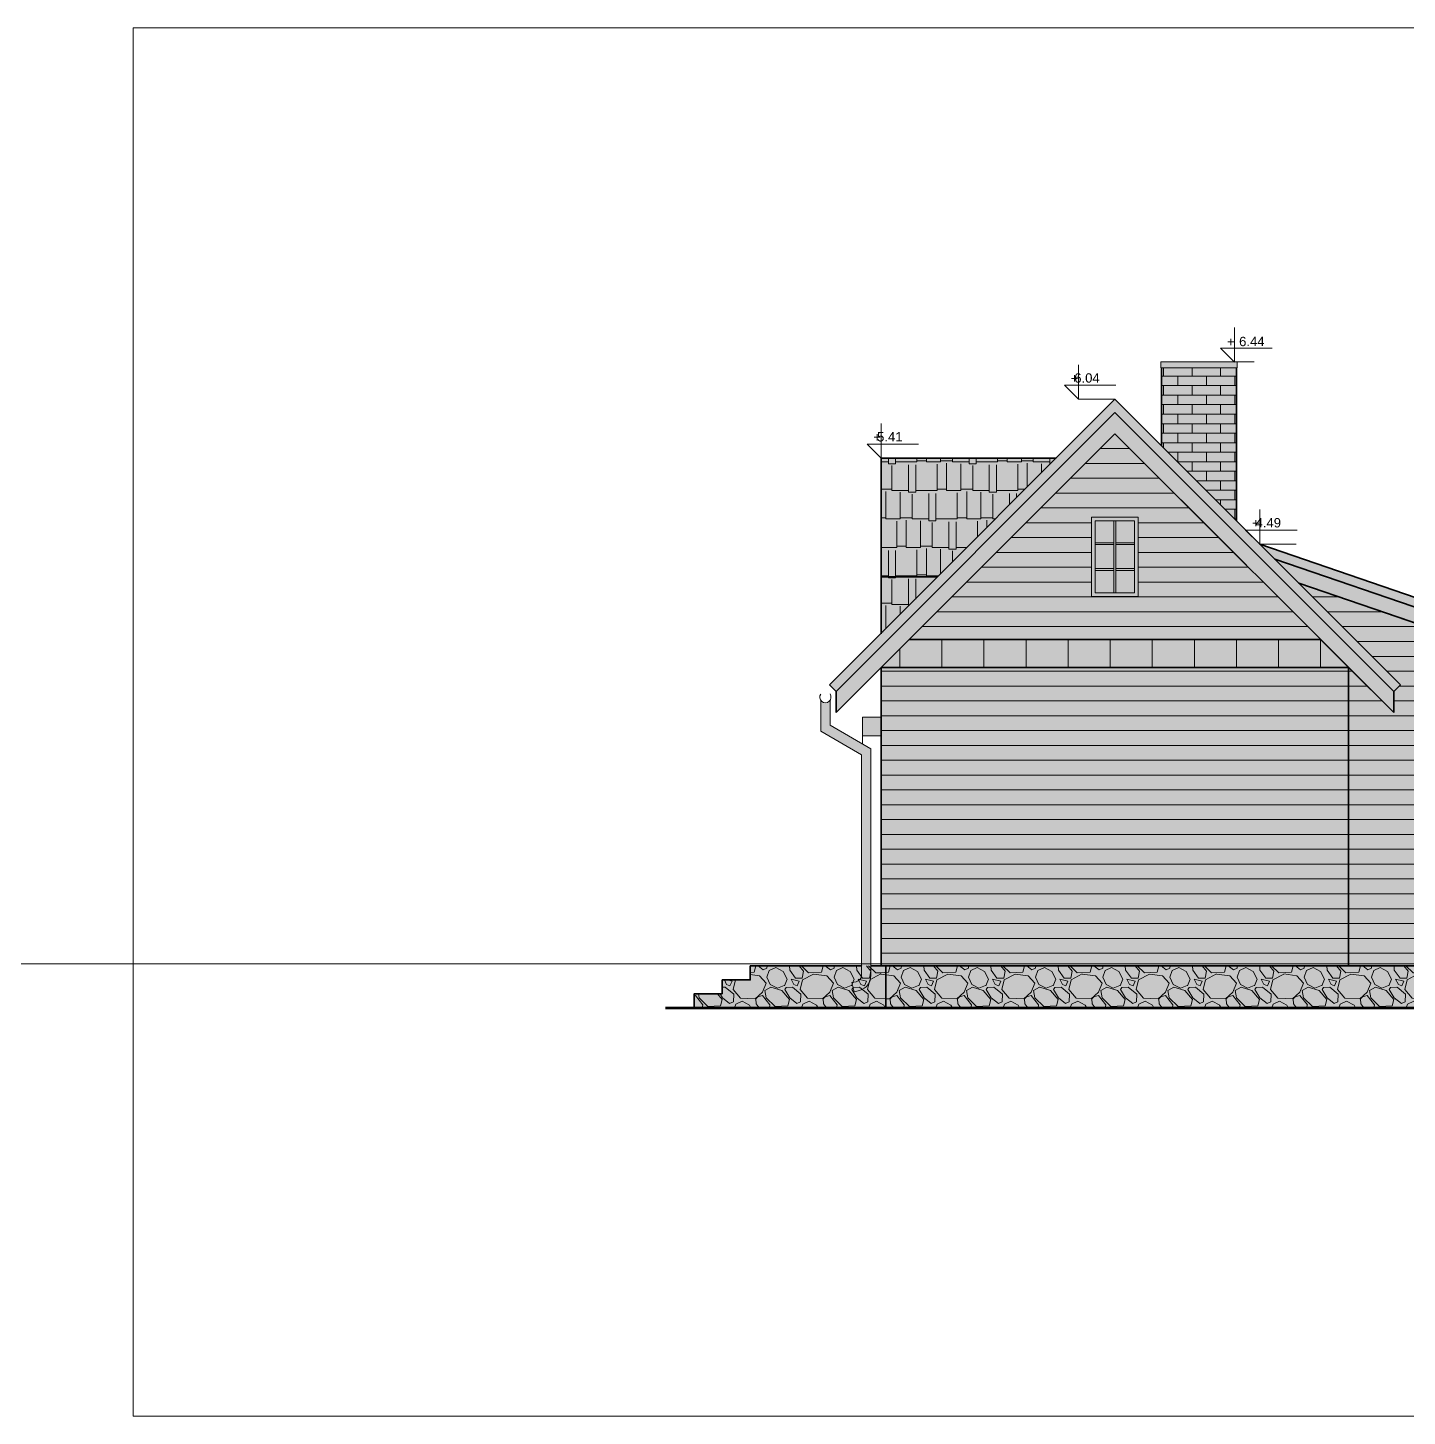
# Model space of a CAD drawing. Header units: millimetres. Extents: x -2481 to 45049, y -11067 to 11055.
# Drawn here: x 14250 to 15726, y 6752 to 8237 of the extents above; entities that cross this region are included whole.
import ezdxf

# ---------------------------------------------------------------- set-up
doc = ezdxf.new("R2010")
doc.units = ezdxf.units.MM
doc.linetypes.add('DASHDOT', pattern=[25.4, 12.7, -6.35, 0, -6.35])
for name, color, linetype, lineweight in [('A-ELEWACJA CIENKA', 11, 'Continuous', 13), ('A-osie', 7, 'DASHDOT', 5), ('A-p.widokowa', 6, 'Continuous', 15), ('A-RYS ELEWACJI', 30, 'Continuous', 35), ('A-wykończenie', 4, 'Continuous', 5), ('B-DACHÓWKA', 250, 'Continuous', 0), ('B-opis', 7, 'Continuous', 0), ('B-SZKŁO', 153, 'Continuous', 0)]:
    doc.layers.add(name, color=color, linetype=linetype, lineweight=lineweight)
doc.layers.add('bowe drewno', color=7, linetype='Continuous', true_color=0x51432a)
doc.layers.add('new drewno jasne', color=7, linetype='Continuous', lineweight=0, true_color=0xc0802e)
doc.styles.get("Standard").update_dxf_attribs({"font": 'arial.ttf'})
pattern_1 = [(180, (0, -500), (-3e-15, -15.875), [])]

# ---------------------------------------------------------------- blocks, each defined once
blk = doc.blocks.new('A$C3A4D36EB')
at = {"layer": 'A-p.widokowa', "ltscale": 5}
h = blk.add_hatch(color=8, dxfattribs=at)
h.dxf.hatch_style = 1
h.paths.add_polyline_path([(11, 95.7), (11, 105.7), (21, 105.7), (21, 95.6, 0.378671), (26.8, 88.8), (31.2, 87.8), (28.9, 78.1), (23.1, 79.4, -0.335722)])
h.paths.add_polyline_path([(11, 337.9), (54.6, 363.2), (54.6, 389.8, 0.536675), (64.6, 389.8), (64.6, 356.6), (21, 331.3), (21, 105.7), (11, 105.7)])
at = {"layer": 'A-ELEWACJA CIENKA'}
for p, q in [((54.6, 389.8), (54.6, 363.2)), ((64.6, 389.8), (64.6, 356.6)), ((54.6, 363.2), (11, 337.9)), ((64.6, 356.6), (21, 331.3)), ((11, 337.9), (11, 95.4)), ((21, 331.3), (21, 95.4)), ((23.1, 79.4), (28.9, 78.1)), ((26.8, 88.8), (31.2, 87.8)), ((31.2, 87.8), (28.9, 78.1))]:
    blk.add_line(p, q, dxfattribs=at)
for centre, radius, start, end in [((59.6, 393.1), 6, 145.1857, 33.4096), ((27.8, 95.5), 16.8, 180.4887, 253.7434), ((27.8, 95.5), 6.76, 180.4887, 262.1915)]:
    blk.add_arc(centre, radius, start, end, dxfattribs=at)

msp = doc.modelspace()

# ---------------------------------------------------------------- hatches: boundary and pattern name
at = {"layer": 'A-ELEWACJA CIENKA', "true_color": 0xffffff}
h = msp.add_hatch(color=7, dxfattribs=at)
h.dxf.hatch_style = 1
h.paths.add_polyline_path([(15742.97, 7596.99), (15989.46, 7512.43), (15989.46, 7529.34), (15992.71, 7538.8), (15567.82, 7684.56), (15530.93, 7721.45), (15530.93, 7873.03), (15531.93, 7879.41), (15461.97, 7879.19), (15461.97, 7873.03), (15462.97, 7873.03), (15462.73, 7789.65), (15412.97, 7839.41), (15350.06, 7776.5), (15162.97, 7776.5), (15162.97, 7589.41), (15107.62, 7534.05), (15114.69, 7526.98), (15114.69, 7504.36), (15162.97, 7552.64), (15162.97, 7233.5), (15022.97, 7233.5), (15022.97, 7218.5), (14992.97, 7218.5), (14992.97, 7203.5), (14962.97, 7203.5), (14962.97, 7188.5), (15937.97, 7188.5), (15937.97, 7233.5), (15742.97, 7233.5)])
at = {"layer": 'A-ELEWACJA CIENKA', "lineweight": 9}
h = msp.add_hatch(dxfattribs=at)
h.set_pattern_fill('AR-BRSTD', color=256, scale=0.15)
h.set_pattern_definition([(0, (16745.248, 9957.384), (0, 10.16127), []), (90, (16745.248, 9957.384), (-15.24, 10.16127), [10.16127, -10.16127])])
h.paths.add_polyline_path([(15542.81, 7872.99), (15462.97, 7873.03), (15462.73, 7789.65), (15542.97, 7709.41)])
at = {"layer": 'A-ELEWACJA CIENKA'}
h = msp.add_hatch(dxfattribs=at)
h.set_pattern_fill('ANSI31', color=256, scale=5, angle=135)
h.set_pattern_definition(pattern_1)
h.paths.add_polyline_path([(15412.97, 7802.64), (15192.97, 7582.64), (15632.97, 7582.64)])
h.paths.add_polyline_path([(15437.97, 7713.5), (15437.97, 7628.5), (15388.6, 7628.5), (15387.97, 7628.5), (15387.97, 7713.5)], flags=16)
h.paths.add_polyline_path([(15433.97, 7709.5), (15433.97, 7632.5), (15391.97, 7632.5), (15391.97, 7709.5)], flags=0)
h = msp.add_hatch(dxfattribs=at)
h.set_pattern_fill('AR-RSHKE', color=256, scale=0.1)
h.set_pattern_definition([(0, (422.15, 0), (64.77, 30.48), [15.24, -12.7, 17.78, -7.62, 22.86, -10.16]), (0, (437.39, 1.27), (64.77, 30.48), [12.7, -48.26, 10.16, -15.24]), (0, (467.87, -1.905), (64.77, 30.48), [7.62, -78.74]), (90, (422.15, 0), (-21.59, 30.48), [29.21, -92.71]), (90, (437.39, 0), (-21.59, 30.48), [28.575, -93.345]), (90, (450.09, 0), (-21.59, 30.48), [26.67, -95.25]), (90, (467.87, -1.905), (-21.59, 30.48), [29.21, -92.71]), (90, (475.49, -1.905), (-21.59, 30.48), [29.21, -92.71]), (90, (498.35, 0), (-21.59, 30.48), [27.94, -93.98])])
h.paths.add_polyline_path([(15350.06, 7776.5), (15162.97, 7776.5), (15162.97, 7588.73)])
h = msp.add_hatch(dxfattribs=at)
h.set_pattern_fill('ANSI31', color=256, scale=5, angle=135)
h.set_pattern_definition(pattern_1)
h.paths.add_polyline_path([(15609.66, 7642.72), (15742.97, 7596.99), (15742.97, 7233.5), (15662.97, 7233.5), (15662.97, 7552.64), (15711.26, 7504.36), (15711.26, 7526.98), (15718.33, 7534.05)])
h = msp.add_hatch(dxfattribs=at)
h.set_pattern_fill('ANSI31', color=256, scale=5, angle=135)
h.set_pattern_definition(pattern_1)
h.paths.add_polyline_path([(15162.97, 7552.64), (15662.97, 7552.64), (15662.97, 7235.5), (15162.97, 7235.5)])
h = msp.add_hatch(dxfattribs=at)
h.set_pattern_fill('GRAVEL', color=256, scale=2, angle=135)
h.paths.add_polyline_path([(15162.97, 7233.5), (15141.98, 7233.5), (15022.97, 7233.5), (15022.97, 7218.5), (14992.97, 7218.5), (14992.97, 7203.5), (14962.97, 7203.5), (14962.97, 7188.5), (15167.97, 7188.5), (15167.97, 7218.5), (15162.97, 7218.5)])
h = msp.add_hatch(dxfattribs=at)
h.set_pattern_fill('GRAVEL', color=256, scale=2, angle=135)
h.paths.add_polyline_path([(15737.97, 7233.5), (15742.97, 7233.5), (15742.97, 7218.5), (15737.97, 7218.5), (15737.97, 7188.5)])
h.paths.add_polyline_path([(15737.97, 7218.5), (15742.97, 7218.5), (15742.97, 7233.5), (15162.97, 7233.5), (15162.97, 7218.5), (15167.97, 7218.5), (15167.97, 7188.5), (15737.97, 7188.5)])
at = {"layer": 'B-DACHÓWKA', "transparency": 33554636}
h = msp.add_hatch(color=256, dxfattribs=at)
h.dxf.hatch_style = 1
h.paths.add_polyline_path([(15437.97, 7713.5), (15387.97, 7713.5), (15387.97, 7628.5), (15437.97, 7628.5)])
h.paths.add_polyline_path([(15433.97, 7632.5), (15391.97, 7632.5), (15391.97, 7709.5), (15433.97, 7709.5)], flags=16)
h.paths.add_polyline_path([(15413.97, 7709.5), (15411.97, 7709.5), (15411.97, 7632.5), (15413.97, 7632.5)], flags=0)
h = msp.add_hatch(color=256, dxfattribs=at)
h.dxf.hatch_style = 1
h.paths.add_polyline_path([(15413.97, 7709.5), (15411.97, 7709.5), (15411.97, 7632.5), (15413.97, 7632.5)])
h = msp.add_hatch(color=256, dxfattribs=at)
h.dxf.hatch_style = 1
h.paths.add_polyline_path([(15433.97, 7686), (15413.97, 7686), (15413.97, 7684), (15433.97, 7684)])
h.paths.add_polyline_path([(15411.97, 7686), (15391.97, 7686), (15391.97, 7684), (15411.97, 7684)])
h.paths.add_polyline_path([(15411.97, 7658.5), (15391.97, 7658.5), (15391.97, 7656.5), (15411.97, 7656.5)])
h.paths.add_polyline_path([(15433.97, 7658.5), (15413.97, 7658.5), (15413.97, 7656.5), (15433.97, 7656.5)])
at = {"layer": 'B-SZKŁO', "transparency": 33554544}
h = msp.add_hatch(color=256, dxfattribs=at)
h.dxf.hatch_style = 1
h.paths.add_polyline_path([(15433.97, 7632.5), (15433.97, 7709.5), (15391.97, 7709.5), (15391.97, 7632.5)])
at = {"layer": 'bowe drewno'}
h = msp.add_hatch(color=256, dxfattribs=at)
h.dxf.hatch_style = 1
h.paths.add_polyline_path([(15543.93, 7873.03), (15543.93, 7879.41), (15461.97, 7879.41), (15461.97, 7873.03)])
h = msp.add_hatch(color=256, dxfattribs=at)
h.dxf.hatch_style = 1
h.paths.add_polyline_path([(15542.97, 7873.03), (15462.97, 7873.03), (15462.73, 7789.65), (15542.8, 7709.58)])
at = {"layer": 'bowe drewno', "transparency": 33554636}
h = msp.add_hatch(color=256, dxfattribs=at)
h.dxf.hatch_style = 1
h.paths.add_polyline_path([(15412.97, 7802.64), (15692.11, 7523.5), (15711.26, 7523.5), (15711.26, 7526.98), (15412.97, 7825.27), (15114.69, 7526.98), (15114.69, 7523.5), (15133.83, 7523.5)])
h.paths.add_polyline_path([(15133.83, 7523.5), (15114.69, 7523.5), (15114.69, 7504.36)])
h.paths.add_polyline_path([(15711.26, 7523.5), (15692.11, 7523.5), (15711.26, 7504.36)])
h.paths.add_polyline_path([(15412.97, 7839.41), (15162.97, 7589.41), (15107.62, 7534.05), (15114.69, 7526.98), (15412.97, 7825.27), (15711.26, 7526.98), (15718.33, 7534.05)])
at = {"layer": 'bowe drewno', "ltscale": 5}
h = msp.add_hatch(color=256, dxfattribs=at)
h.dxf.hatch_style = 1
h.paths.add_polyline_path([(15742.97, 7491.33), (15711.26, 7504.36), (15162.97, 7513.81), (15162.97, 7445.5), (15162.97, 7235.5), (15742.97, 7235.5)])
h.paths.add_polyline_path([(15437.97, 7628.5), (15388.6, 7628.5), (15387.97, 7628.5), (15387.97, 7713.5), (15437.97, 7713.5)], flags=16)
h.paths.add_polyline_path([(15433.97, 7632.5), (15391.97, 7632.5), (15391.97, 7709.5), (15433.97, 7709.5)], flags=0)
h.paths.add_polyline_path([(15609.66, 7642.72), (15718.33, 7534.05), (15711.26, 7526.98), (15711.26, 7520.69), (15711.26, 7504.36), (15742.97, 7491.33), (15742.97, 7596.99)])
h.paths.add_polyline_path([(15192.97, 7582.64), (15632.97, 7582.64), (15412.97, 7802.64)])
h.paths.add_polyline_path([(15662.97, 7552.64), (15162.97, 7552.64), (15162.97, 7513.81), (15711.23, 7504.37)])
at = {"layer": 'bowe drewno', "transparency": 33554636}
h = msp.add_hatch(color=256, dxfattribs=at)
h.dxf.hatch_style = 1
h.paths.add_polyline_path([(15350.06, 7776.5), (15162.97, 7776.5), (15162.97, 7649.4), (15222.97, 7649.4)])
h.paths.add_polyline_path([(15222.97, 7649.4), (15162.97, 7649.4), (15162.97, 7589.41)])
h = msp.add_hatch(color=256, dxfattribs=at)
h.dxf.hatch_style = 1
h.paths.add_polyline_path([(15992.71, 7538.8), (15567.82, 7684.56), (15609.66, 7642.72), (15989.46, 7512.43), (15989.46, 7529.34)])
h = msp.add_hatch(color=256, dxfattribs=at)
h.dxf.hatch_style = 1
h.paths.add_polyline_path([(15632.97, 7582.64), (15192.97, 7582.64), (15162.97, 7552.64), (15662.97, 7552.64)])
at = {"layer": 'bowe drewno', "ltscale": 5}
h = msp.add_hatch(color=256, dxfattribs=at)
h.dxf.hatch_style = 1
h.paths.add_polyline_path([(15162.97, 7499.36), (15142.97, 7499.36), (15142.97, 7479.36), (15162.97, 7479.36)])
at = {"layer": 'new drewno jasne'}
h = msp.add_hatch(color=256, dxfattribs=at)
h.dxf.hatch_style = 1
h.paths.add_polyline_path([(15131.8, 7215.6), (15136.13, 7216.59, 0.3786712), (15141.98, 7223.38), (15141.98, 7233.5), (15022.97, 7233.5), (15022.97, 7218.5), (14992.97, 7218.5), (14992.97, 7203.5), (14962.97, 7203.5), (14962.97, 7188.5), (15167.97, 7188.5), (15167.97, 7218.5), (15162.97, 7218.5), (15162.97, 7233.5), (15151.98, 7233.5), (15151.98, 7223.44, -0.3357221), (15139.91, 7207.2), (15134.05, 7205.85)])
h.paths.add_polyline_path([(15737.97, 7218.5), (15742.97, 7218.5), (15742.97, 7233.5), (15162.97, 7233.5), (15162.97, 7218.5), (15167.97, 7218.5), (15167.97, 7188.5), (15737.97, 7188.5)])
h.paths.add_polyline_path([(15937.97, 7233.5), (15742.97, 7233.5), (15742.97, 7218.5), (15737.97, 7218.5), (15737.97, 7188.5), (15932.97, 7188.5), (15937.97, 7188.5)])

# ---------------------------------------------------------------- linework, layer by layer
at = {"layer": 'A-ELEWACJA CIENKA', "ltscale": 5}
for p, q in [((15413.97, 7709.5), (15413.97, 7632.5)), ((15391.97, 7686), (15411.97, 7686)), ((15391.97, 7684), (15411.97, 7684)), ((15413.97, 7686), (15433.97, 7686)), ((15413.97, 7684), (15433.97, 7684)), ((15391.97, 7658.5), (15411.97, 7658.5)), ((15391.97, 7656.5), (15411.97, 7656.5)), ((15413.97, 7658.5), (15433.97, 7658.5)), ((15413.97, 7656.5), (15433.97, 7656.5)), ((15437.97, 7628.5), (15388.6, 7628.5))]:
    msp.add_line(p, q, dxfattribs=at)
at = {"layer": 'A-ELEWACJA CIENKA'}
for p, q in [((15227.97, 7582.64), (15227.97, 7552.64)), ((15272.97, 7582.64), (15272.97, 7552.64)), ((15317.97, 7582.64), (15317.97, 7552.64)), ((15362.97, 7582.64), (15362.97, 7552.64)), ((15407.97, 7582.64), (15407.97, 7552.64)), ((15452.97, 7582.64), (15452.97, 7552.64)), ((15497.97, 7582.64), (15497.97, 7552.64)), ((15542.97, 7582.64), (15542.97, 7552.64)), ((15587.97, 7582.64), (15587.97, 7552.64)), ((15632.97, 7582.64), (15632.97, 7552.64)), ((15182.97, 7572.64), (15182.97, 7552.64))]:
    msp.add_line(p, q, dxfattribs=at)
msp.add_lwpolyline([(15461.97, 7873.03), (15543.93, 7873.03), (15543.93, 7879.41), (15461.97, 7879.41)], close=True, dxfattribs=at)
at = {"layer": 'A-ELEWACJA CIENKA', "ltscale": 5}
for points in [[(15437.97, 7628.5), (15387.97, 7628.5), (15387.97, 7713.5), (15437.97, 7713.5)], [(15433.97, 7632.5), (15391.97, 7632.5), (15391.97, 7709.5), (15433.97, 7709.5)]]:
    msp.add_lwpolyline(points, close=True, dxfattribs=at)
at = {"layer": 'A-osie', "color": 251, "ltscale": 5}
msp.add_line((16162.52, 7235.5), (14913.07, 7235.5), dxfattribs=at)
at = {"layer": 'A-p.widokowa'}
for p, q in [((15522.83, 7879.41), (15561.91, 7879.41)), ((15412.97, 7839.41), (15373.9, 7839.41)), ((15606.89, 7684.56), (15567.82, 7684.56)), ((15142.97, 7470.88), (15142.97, 7479.36))]:
    msp.add_line(p, q, dxfattribs=at)
at = {"layer": 'A-p.widokowa', "color": 251, "ltscale": 5}
for p, q in [((5703.88, 7235.5), (29770.69, 7235.5)), ((14962.97, 7188.5), (15937.97, 7188.5))]:
    msp.add_line(p, q, dxfattribs=at)
for points in [[(14362.97, 6751.79), (16462.97, 6751.79), (16462.97, 8236.79), (14362.97, 8236.79)], [(15391.97, 7709.5), (15433.97, 7709.5), (15433.97, 7632.5), (15391.97, 7632.5)], [(15162.97, 7552.64), (15662.97, 7552.64), (15662.97, 7235.5), (15162.97, 7235.5)]]:
    msp.add_lwpolyline(points, close=True, dxfattribs=at)
at = {"layer": 'A-p.widokowa'}
for points in [[(15581.08, 7894.13), (15526.08, 7894.13), (15541.08, 7879.13), (15541.08, 7916.06)], [(15413.9, 7854.41), (15358.9, 7854.41), (15373.9, 7839.41), (15373.9, 7876.34)], [(15202.97, 7791.5), (15147.97, 7791.5), (15162.97, 7776.5), (15162.97, 7813.42)], [(15607.82, 7699.56), (15552.82, 7699.56), (15567.82, 7684.56), (15567.82, 7721.49)], [(15142.97, 7499.36), (15162.97, 7499.36), (15162.97, 7479.36), (15142.97, 7479.36), (15142.97, 7499.36)]]:
    msp.add_lwpolyline(points, dxfattribs=at)
at = {"layer": 'A-p.widokowa', "color": 251, "ltscale": 5}
msp.add_lwpolyline([(15609.66, 7642.72), (15742.97, 7596.99), (15742.97, 7233.5), (15662.97, 7233.5), (15662.97, 7552.64), (15711.26, 7504.36), (15711.26, 7526.98), (15718.33, 7534.05), (15718.33, 7534.05), (15609.66, 7642.72)], dxfattribs=at)
at = {"layer": 'A-RYS ELEWACJI'}
for p, q in [((15462.73, 7789.65), (15462.97, 7873.03)), ((15542.97, 7709.41), (15542.97, 7873.03)), ((15412.97, 7839.41), (15162.97, 7589.41)), ((15412.97, 7839.41), (15718.33, 7534.05)), ((15412.97, 7825.27), (15114.69, 7526.98)), ((15412.97, 7825.27), (15711.26, 7526.98)), ((15412.97, 7802.64), (15114.69, 7504.36)), ((15412.97, 7802.64), (15553.69, 7661.92)), ((15412.97, 7802.64), (15711.26, 7504.36)), ((15350.06, 7776.5), (15162.97, 7776.5)), ((15162.97, 7588.73), (15162.97, 7776.5)), ((15567.82, 7684.56), (15992.71, 7538.8)), ((15583.91, 7668.47), (15989.46, 7529.34)), ((15162.97, 7649.4), (15222.97, 7649.4)), ((15742.97, 7596.99), (15609.66, 7642.72)), ((15162.97, 7589.41), (15107.62, 7534.05)), ((15192.97, 7582.64), (15632.97, 7582.64)), ((15162.97, 7445.5), (15162.97, 7552.64)), ((15162.97, 7552.64), (15662.97, 7552.64)), ((15662.97, 7552.64), (15662.97, 7233.5)), ((15114.69, 7526.98), (15107.62, 7534.05)), ((15711.26, 7526.98), (15718.33, 7534.05)), ((15114.69, 7504.36), (15114.69, 7526.98)), ((15711.26, 7504.36), (15711.26, 7526.98)), ((15152.47, 7233.5), (15162.97, 7233.5)), ((15162.97, 7233.5), (15937.97, 7233.5)), ((15167.97, 7188.5), (15167.97, 7233.5))]:
    msp.add_line(p, q, dxfattribs=at)
for points in [[(15162.97, 7445.5), (15162.97, 7233.5)], [(15141.98, 7233.5), (15141.98, 7233.5), (15022.97, 7233.5), (15022.97, 7218.5), (14992.97, 7218.5), (14992.97, 7203.5)], [(15167.97, 7233.5), (15162.97, 7233.5), (15162.97, 7235.5)], [(14992.97, 7203.5), (14962.97, 7203.5), (14962.97, 7188.5)]]:
    msp.add_lwpolyline(points, dxfattribs=at)
at = {"layer": 'A-wykończenie', "lineweight": 158}
msp.add_line((14932.29, 7188.5), (16190.18, 7188.5), dxfattribs=at)
at = {"layer": 'B-DACHÓWKA', "transparency": 33554636}
msp.add_line((15411.97, 7709.5), (15411.97, 7632.5), dxfattribs=at)
at = {"layer": 'bowe drewno', "transparency": 33554636}
for points in [[(15567.82, 7684.56), (15609.66, 7642.72), (15989.46, 7512.43), (15989.46, 7529.34), (15992.71, 7538.8), (15567.82, 7684.56)], [(15192.97, 7582.64), (15632.97, 7582.64), (15662.97, 7552.64), (15162.97, 7552.64), (15192.97, 7582.64)]]:
    msp.add_lwpolyline(points, dxfattribs=at)

# ---------------------------------------------------------------- block references
at = {"layer": 'A-ELEWACJA CIENKA', "xscale": -1}
msp.add_blockref('A$C3A4D36EB', (15162.97, 7127.76), dxfattribs=at)

# ---------------------------------------------------------------- texts
at = {"layer": 'B-opis', "char_height": 10}
for s, insert, attachment_point in [('+', (15532.86, 7906), 1), ('\\pi-6.4231;6.44', (15552.26, 7906.28), 1), ('+', (15365.68, 7866.96), 1), ('6.04', (15396.71, 7867.24), 3), ('+', (15154.75, 7804.05), 1), ('5.41', (15185.79, 7804.33), 3), ('+', (15559.6, 7712.11), 1), ('4.49', (15590.64, 7712.39), 3)]:
    msp.add_mtext_dynamic_manual_height_columns(s, width=13.1429, gutter_width=12.5, heights=[0], dxfattribs=dict(at, insert=insert, attachment_point=attachment_point))

doc.saveas('drawing.dxf')
